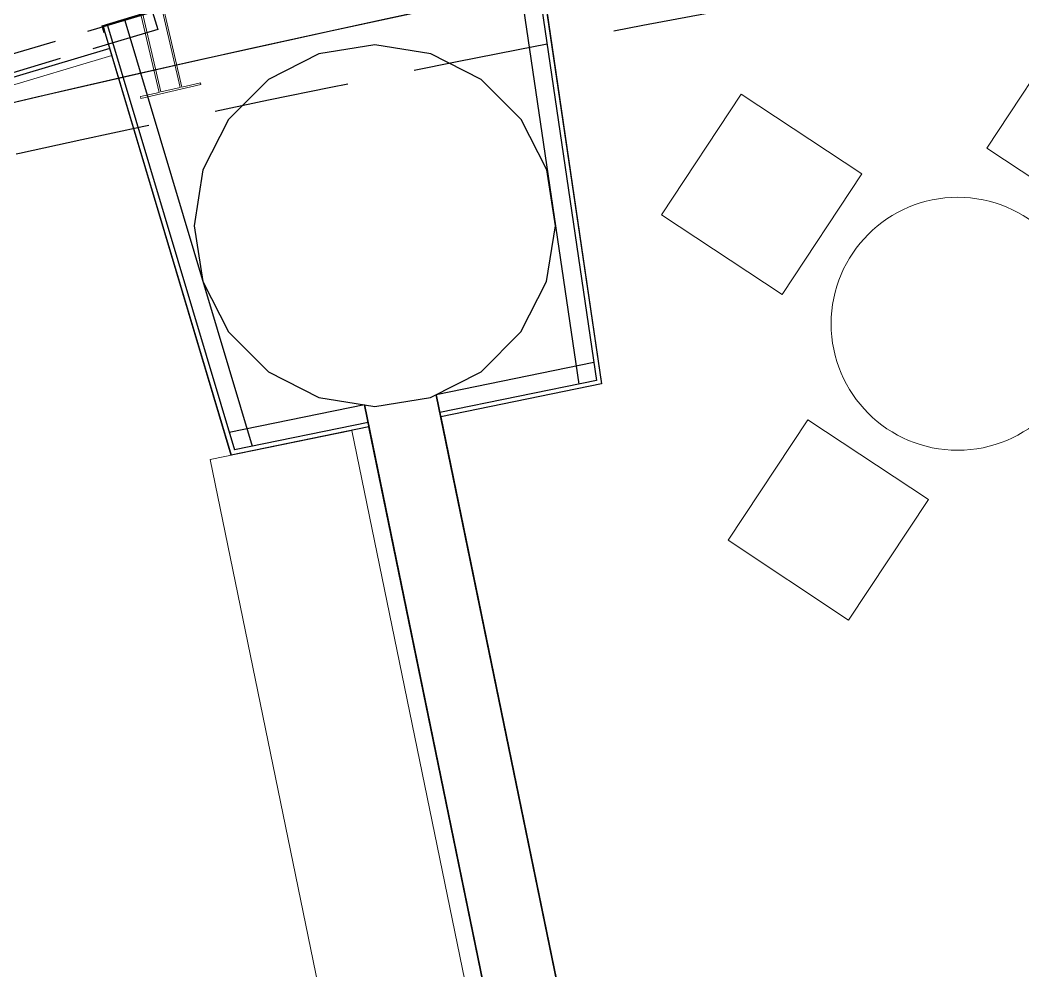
# Model space of a CAD drawing. Header units: millimetres. Extents: x 62878 to 70819, y -67946 to -61850.
# Drawn here: x 64384.3 to 64661.7, y -62290 to -62026.9 of the extents above; entities that cross this region are included whole.
import ezdxf

# ---------------------------------------------------------------- set-up
doc = ezdxf.new("R2010")
doc.units = ezdxf.units.MM
doc.linetypes.add('HIDDEN', pattern=[0.375, 0.25, -0.125])
doc.layers.add('alan hesabı1', color=7, linetype='Continuous', plot=False)
for name, color, linetype, lineweight in [('BA DÖŞ.-yeni', 11, 'Continuous', 30), ('BAP', 41, 'Continuous', 30), ('Dog_dos_yeni', 63, 'Continuous', 5), ('DOGRAMA', 171, 'Continuous', 0), ('DUV.ALÇ.-yeni', 20, 'Continuous', 25), ('DUVAR-GAZBETON', 84, 'Continuous', 35), ('GOR-2', 152, 'Continuous', 20), ('TEFRİŞ-yeni', 53, 'Continuous', 9)]:
    doc.layers.add(name, color=color, linetype=linetype, lineweight=lineweight)
doc.layers.add('profil-yeni', color=13, linetype='Continuous')

msp = doc.modelspace()

# ---------------------------------------------------------------- linework, layer by layer
msp.add_lwpolyline([(68896.02, -63031.44), (69030.26, -63071.18), (69185.28, -62547.65), (68893, -62461.11, 1.044368), (68063.2, -62298.73, 0.204375), (63106.96, -62494.78, 0.353953), (62932.94, -62997.83), (63753.18, -65779.6), (64154.95, -67142.15), (65336.72, -66792.62), (65336.7, -66829.11), (65270.54, -66829.07, 0.626789), (65270.2, -67369.07), (65531.84, -67369.23, 0.926242), (66130.09, -67369.61), (66391.73, -67369.77, 0.626743), (66392.07, -66829.77), (66326.15, -66829.73), (66326.17, -66793.24), (67506.16, -67144.13), (68467.02, -63899.09), (68625.2, -63946.04), (68896.02, -63031.42)], format="xyb")
at = {"layer": 'alan hesabı1', "linetype": 'ByBlock'}
for points in [[(65311.39, -61892.53), (64527.56, -62007.98), (64545.18, -62127.62), (64500.65, -62136.74), (64568.16, -62465.31), (64570.82, -62464.89), (64586.27, -62467.35), (64600.2, -62474.46), (64611.26, -62485.53), (64618.35, -62499.47), (64620.79, -62514.93), (64618.33, -62530.38), (64611.22, -62544.31), (64600.15, -62555.36), (64587.94, -62561.57), (64661.74, -62920.71)], [(63834.49, -63141.61), (64642.2, -62924.95), (64568.12, -62564.48), (64555.31, -62562.44), (64541.37, -62555.33), (64530.32, -62544.26), (64523.22, -62530.32), (64520.79, -62514.86), (64523.24, -62499.41), (64530.35, -62485.48), (64541.42, -62474.43), (64548.84, -62470.65), (64480.8, -62139.51), (64480.8, -62139.51), (64442.69, -62147.32), (64409.08, -62034.84), (63646.15, -62262.75)]]:
    msp.add_lwpolyline(points, dxfattribs=at)
at = {"layer": 'BA DÖŞ.-yeni', "linetype": 'HIDDEN', "ltscale": 150}
msp.add_arc((65815.04, -68607.15), 6697.94, 70.74616, 109.296847, dxfattribs=at)
at = {"layer": 'BAP'}
msp.add_lwpolyline([(64529.96, -62099.3), (64532.41, -62083.85), (64529.97, -62068.4), (64522.87, -62054.46), (64511.81, -62043.4), (64497.87, -62036.29), (64482.42, -62033.84), (64466.97, -62036.29), (64453.03, -62043.39), (64441.97, -62054.45), (64434.86, -62068.38), (64432.41, -62083.84), (64434.86, -62099.29), (64441.96, -62113.23), (64453.02, -62124.29), (64466.95, -62131.39), (64482.41, -62133.84), (64497.86, -62131.4), (64511.8, -62124.3), (64522.86, -62113.24)], close=True, dxfattribs=at)
at = {"layer": 'Dog_dos_yeni'}
msp.add_lwpolyline([(64417.71, -62048.62), (64434.27, -62044.78), (64434.16, -62044.29), (64429.04, -62045.48), (64422.38, -62016.74), (64421.9, -62016.85), (64428.56, -62045.59), (64423.2, -62046.83), (64416.54, -62018.09), (64416.05, -62018.21), (64422.71, -62046.95), (64417.6, -62048.13), (64417.71, -62048.62)], close=True, dxfattribs=at)
at = {"layer": 'DOGRAMA', "lineweight": -2}
msp.add_lwpolyline([(68355.73, -61957.86, 0.273736), (68066.91, -62277.72, 0.209295), (68023.71, -62283.85, 0.198368), (63201.05, -62451.11)], format="xyb", dxfattribs=at)
at = {"layer": 'DUV.ALÇ.-yeni', "ltscale": 5}
for p, q in [((64520.46, -62002.71), (64538.86, -62127.63)), ((64525.41, -62001.98), (64543.77, -62126.63)), ((64526.65, -62001.8), (64545.18, -62127.62))]:
    msp.add_line(p, q, dxfattribs=at)
at = {"layer": 'DUV.ALÇ.-yeni', "linetype": 'HIDDEN', "ltscale": 75}
for p, q in [((64420.91, -62024.78), (63641.94, -62257.49)), ((64422.34, -62029.57), (63645.8, -62261.56))]:
    msp.add_line(p, q, dxfattribs=at)
at = {"layer": 'DUV.ALÇ.-yeni'}
for p, q in [((64420.91, -62024.78), (64422.34, -62029.57)), ((64408.49, -62028.49), (64443.56, -62145.87)), ((64413.28, -62027.06), (64448.47, -62144.86)), ((64407.29, -62028.85), (64442.69, -62147.32)), ((64543.04, -62121.67), (64499.39, -62130.62)), ((64543.77, -62126.63), (64500.4, -62135.52)), ((64545.18, -62127.62), (64500.65, -62136.74)), ((64479.54, -62133.39), (64442.12, -62141.06)), ((64480.8, -62139.51), (64442.69, -62147.32)), ((64480.55, -62138.29), (64443.56, -62145.87))]:
    msp.add_line(p, q, dxfattribs=at)
at = {"layer": 'DUVAR-GAZBETON', "ltscale": 100}
for p, q in [((64568.16, -62465.31), (64499.39, -62130.62)), ((64548.84, -62470.65), (64479.54, -62133.39))]:
    msp.add_line(p, q, dxfattribs=at)
at = {"layer": 'GOR-2', "ltscale": 75}
msp.add_line((64409.65, -62036.75), (63646.73, -62264.67), dxfattribs=at)
at = {"layer": 'profil-yeni', "linetype": 'ByBlock'}
msp.add_lwpolyline([(64407.24, -62028.66), (64407.75, -62030.38), (64407.56, -62030.44), (64406.99, -62028.52), (64418.21, -62025.17), (64417.81, -62023.34), (64417.99, -62023.3), (64418.45, -62025.31), (64407.24, -62028.66)], dxfattribs=at)
at = {"layer": 'TEFRİŞ-yeni'}
for points in [[(64651.79, -62062.4), (64685.16, -62084.44), (64707.21, -62051.06), (64673.83, -62029.02), (64651.79, -62062.4)], [(64595.1, -62102.86), (64617.15, -62069.48), (64583.77, -62047.44), (64561.73, -62080.81), (64595.1, -62102.86)], [(64602.19, -62137.5), (64635.57, -62159.54), (64613.52, -62192.92), (64580.15, -62170.87), (64602.19, -62137.5)], [(64543.49, -62468.61), (64504.31, -62476.66), (64436.88, -62148.52), (64476.06, -62140.46), (64543.49, -62468.61)]]:
    msp.add_lwpolyline(points, dxfattribs=at)
msp.add_circle((64643.68, -62110.97), 35, dxfattribs=at)

doc.saveas('drawing.dxf')
